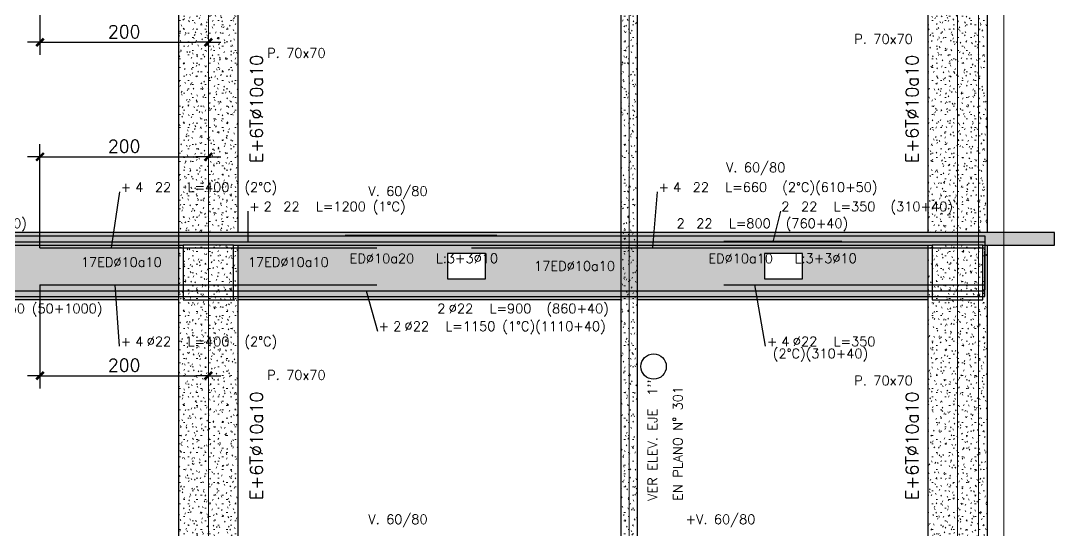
# Model space of a CAD drawing. Extents: x -9696 to 17719, y -11558 to 16829.
# Drawn here: x 1122 to 2350, y 2145 to 2750 of the extents above; entities that cross this region are included whole.
import ezdxf
from ezdxf.enums import TextEntityAlignment as Align

# ---------------------------------------------------------------- set-up
doc = ezdxf.new("R2010")
doc.units = 0
doc.header["$LTSCALE"] = 30
doc.header["$MEASUREMENT"] = 0
doc.linetypes.add("EJEE-E'$0$RLE-PROYECCION", pattern=[0.71438, 0.47625, -0.23813])
doc.layers.get('0').update_dxf_attribs({"linetype": 'CONTINUOUS'})
doc.layers.add("EJEE-E'$0$RLA-ACHURADO", color=30, linetype="EJEE-E'$0$RLE-PROYECCION", lineweight=15, transparency=0.7)
for name, color, linetype, lineweight in [("EJEE-E'$0$RLA-CONTORNO", 30, 'CONTINUOUS', 25), ("EJEE-E'$0$RLA-EJES", 1, 'CONTINUOUS', 9), ("EJEE-E'$0$RLA-TEXTOS-1", 9, 'CONTINUOUS', 9)]:
    doc.layers.add(name, color=color, linetype=linetype, lineweight=lineweight)
doc.layers.add("EJEE-E'$0$RLA-FE", color=7, linetype='CONTINUOUS')
doc.layers.add("EJEE-E'$0$RLA-TEXTOS-FE", color=9, linetype='CONTINUOUS')
doc.styles.add("EJEE-E'$0$RomanS", font='romans.shx', dxfattribs={"height": 11.25})
doc.dimstyles.new("EJEE-E'$0$ING50", dxfattribs={"dimscale": 50, "dimtxt": 0.27, "dimasz": 0.3, "dimexe": 0, "dimexo": 0, "dimgap": 0.1, "dimtad": 1, "dimdec": 1, "dimzin": 12, "dimdsep": 46, "dimtxsty": "EJEE-E'$0$RomanS", "dimblk": "EJEE-E'$0$TICK1", "dimblk1": "EJEE-E'$0$TICK1", "dimblk2": "EJEE-E'$0$TICK1", "dimcen": 0.09, "dimclrd": 2, "dimclre": 1, "dimclrt": 3, "dimadec": 0, "dimazin": 0, "dimtfac": 1, "dimtdec": 0, "dimtix": 1, "dimtmove": 2, "dimatfit": 3, "dimldrblk": "EJEE-E'$0$TICK1", "dimfxl": 0, "dimfxlon": 1, "dimtolj": 1, "dimtzin": 0, "dimarcsym": 0})
pattern_1 = [(0, (-370.998, -1130.43), (20.32, 5.08), [1.676, -13.564, 1.676, -13.564, -81.28]), (0, (-370.998, -1130.43), (20.32, 5.08), [-30.48, 1.676, -28.804, 1.676, -13.564, -35.56]), (0, (-370.998, -1130.43), (20.32, 5.08), [-76.2, 1.676, -8.484, 1.676, -23.724]), (120, (-363.378, -1127.89), (-14.559409, 15.057636), [1.676, -13.564, 1.676, -13.564, -81.28]), (120, (-363.378, -1127.89), (-14.559409, 15.057636), [-30.48, 1.676, -28.804, 1.676, -13.564, -35.56]), (120, (-363.378, -1127.89), (-14.559409, 15.057636), [-76.2, 1.676, -8.484, 1.676, -23.724]), (240, (-360.838, -1117.73), (-5.760591, -20.137636), [1.676, -13.564, 1.676, -13.564, -81.28]), (240, (-360.838, -1117.73), (-5.760591, -20.137636), [-30.48, 1.676, -28.804, 1.676, -13.564, -35.56]), (240, (-360.838, -1117.73), (-5.760591, -20.137636), [-76.2, 1.676, -8.484, 1.676, -23.724])]

# ---------------------------------------------------------------- blocks, each defined once
blk = doc.blocks.new('*U138')
at = {"layer": "EJEE-E'$0$RLA-FE"}
for p, q in [((0, -50), (0, 0)), ((0, 0), (1018.2, 0)), ((1018.2, 0), (1068.2, 0)), ((1068.2, 0), (1100, 0)), ((1100, 0), (1100, 0))]:
    blk.add_line(p, q, dxfattribs=at)
at = {"layer": "EJEE-E'$0$RLA-FE", "color": 3, "style": "EJEE-E'$0$RomanS", "flags": 8}
for tag, p in [('F=', (323.7, 9.3)), ('NUM', (338.1, 9.3))]:
    blk.add_attdef(tag, text='', height=11.2, dxfattribs=at).set_placement(p, align=Align.RIGHT)
at = {"layer": "EJEE-E'$0$RLA-FE", "color": 3, "style": "EJEE-E'$0$RomanS"}
for tag, p, flags in [('PHI', (342, 9.5), 14), ('DIAM', (351.9, 9.3), 12), ('MINUS', (373.9, 9.3), 13), ('MARK', (387.3, 9.3), 13), ('TEXTO_FE1', (390.6, 9.3), 8), ('TEXTO_FE2', (458.1, 9.3), 8), ('TIPO', (548.8, -75.8), 13), ('NVECES', (534.9, -94.7), 13), ('NUMFE', (538.9, -114.5), 13), ('CAPA', (547.1, -133.6), 13), ('DESPLAZA', (278.3, -151.6), 13), ('ESPACIO', (284.4, -170), 13), ('CANT', (298.2, -188.8), 13)]:
    blk.add_attdef(tag, p, '', height=11.2, dxfattribs=dict(at, flags=flags))
blk = doc.blocks.new('*U139')
at = {"layer": "EJEE-E'$0$RLA-FE"}
for p, q in [((0, 0), (0, 0)), ((0, 0), (678.2, 0)), ((678.2, 0), (728.2, 0)), ((728.2, 0), (760, 0)), ((760, 0), (760, -40))]:
    blk.add_line(p, q, dxfattribs=at)
at = {"layer": "EJEE-E'$0$RLA-FE", "color": 3, "style": "EJEE-E'$0$RomanS", "flags": 8}
for tag, p in [('F=', (389, 9.3)), ('NUM', (403.4, 9.3))]:
    blk.add_attdef(tag, text='', height=11.2, dxfattribs=at).set_placement(p, align=Align.RIGHT)
at = {"layer": "EJEE-E'$0$RLA-FE", "color": 3, "style": "EJEE-E'$0$RomanS"}
for tag, p, flags in [('PHI', (407.3, 9.5), 14), ('DIAM', (417.1, 9.3), 12), ('MINUS', (439.2, 9.3), 13), ('MARK', (452.6, 9.3), 13), ('TEXTO_FE1', (455.9, 9.3), 8), ('TEXTO_FE2', (523.4, 9.3), 8), ('TIPO', (378.8, -75.8), 13), ('NVECES', (364.9, -94.7), 13), ('NUMFE', (368.9, -114.5), 13), ('CAPA', (377.1, -133.6), 13), ('DESPLAZA', (278.3, -151.6), 13), ('ESPACIO', (284.4, -170), 13), ('CANT', (298.2, -188.8), 13)]:
    blk.add_attdef(tag, p, '', height=11.2, dxfattribs=dict(at, flags=flags))
blk = doc.blocks.new('*U36')
at = {"layer": "EJEE-E'$0$RLA-FE", "color": 6}
blk.add_line((0, 1), (180, 1), dxfattribs=at)
at = {"layer": "EJEE-E'$0$RLA-FE", "color": 3, "style": "EJEE-E'$0$RomanS", "flags": 8}
for tag, p in [('(', (75.6, 9.1)), ('EMP', (94.7, 9.1)), (')', (114, 9.1))]:
    blk.add_attdef(tag, text='', height=11.2, dxfattribs=at).set_placement(p, align=Align.CENTER)
blk = doc.blocks.new('*U79')
at = {"layer": "EJEE-E'$0$RLA-FE"}
for p, q in [((0, 0), (0, 0)), ((0, 0), (1118.2, 0)), ((1118.2, 0), (1168.2, 0)), ((1168.2, 0), (1200, 0)), ((1200, 0), (1200, 0))]:
    blk.add_line(p, q, dxfattribs=at)
at = {"layer": "EJEE-E'$0$RLA-FE", "color": 3, "style": "EJEE-E'$0$RomanS", "flags": 8}
for tag, p in [('F=', (508.4, 36.3)), ('NUM', (522.8, 36.3))]:
    blk.add_attdef(tag, text='', height=11.2, dxfattribs=at).set_placement(p, align=Align.RIGHT)
at = {"layer": "EJEE-E'$0$RLA-FE", "color": 3, "style": "EJEE-E'$0$RomanS"}
for tag, p, flags in [('PHI', (526.7, 36.5), 14), ('DIAM', (536.6, 36.3), 12), ('MINUS', (558.6, 36.3), 13), ('MARK', (572, 36.3), 13), ('TEXTO_FE1', (575.3, 36.3), 8), ('TEXTO_FE2', (642.8, 36.3), 8), ('TIPO', (598.8, -75.8), 13), ('NVECES', (584.9, -94.7), 13), ('NUMFE', (588.9, -114.5), 13), ('CAPA', (597.1, -133.6), 13), ('DESPLAZA', (278.3, -151.6), 13), ('ESPACIO', (284.4, -170), 13), ('CANT', (298.2, -188.8), 13)]:
    blk.add_attdef(tag, p, '', height=11.2, dxfattribs=dict(at, flags=flags))
blk = doc.blocks.new('*U80')
at = {"layer": "EJEE-E'$0$RLA-FE"}
for p, q in [((0, 0), (0, 0)), ((0, 0), (228.2, 0)), ((228.2, 0), (278.2, 0)), ((278.2, 0), (310, 0)), ((310, 0), (310, -40))]:
    blk.add_line(p, q, dxfattribs=at)
at = {"layer": "EJEE-E'$0$RLA-FE", "color": 3, "style": "EJEE-E'$0$RomanS", "flags": 8}
for tag, p in [('F=', (63.4, 36.3)), ('NUM', (77.8, 36.3))]:
    blk.add_attdef(tag, text='', height=11.2, dxfattribs=at).set_placement(p, align=Align.RIGHT)
at = {"layer": "EJEE-E'$0$RLA-FE", "color": 3, "style": "EJEE-E'$0$RomanS"}
for tag, p, flags in [('PHI', (81.7, 36.5), 14), ('DIAM', (91.6, 36.3), 12), ('MINUS', (113.6, 36.3), 13), ('MARK', (127, 36.3), 13), ('TEXTO_FE1', (130.3, 36.3), 8), ('TEXTO_FE2', (197.8, 36.3), 8), ('TIPO', (153.8, -75.8), 13), ('NVECES', (139.9, -94.7), 13), ('NUMFE', (143.9, -114.5), 13), ('CAPA', (152.1, -133.6), 13), ('DESPLAZA', (278.3, -151.6), 13), ('ESPACIO', (284.4, -170), 13), ('CANT', (298.2, -188.8), 13)]:
    blk.add_attdef(tag, p, '', height=11.2, dxfattribs=dict(at, flags=flags))
blk = doc.blocks.new('*U37')
at = {"layer": "EJEE-E'$0$RLA-FE", "color": 6}
blk.add_line((0, 1), (140, 1), dxfattribs=at)
at = {"layer": "EJEE-E'$0$RLA-FE", "color": 3, "style": "EJEE-E'$0$RomanS", "flags": 8}
for tag, p in [('(', (55.6, 9.1)), ('EMP', (74.7, 9.1)), (')', (94, 9.1))]:
    blk.add_attdef(tag, text='', height=11.2, dxfattribs=at).set_placement(p, align=Align.CENTER)
blk = doc.blocks.new('*U82')
at = {"layer": "EJEE-E'$0$RLA-FE"}
for p, q in [((0, 0), (0, 0)), ((0, 0), (318.2, 0)), ((318.2, 0), (368.2, 0)), ((368.2, 0), (400, 0)), ((400, 0), (400, 0))]:
    blk.add_line(p, q, dxfattribs=at)
at = {"layer": "EJEE-E'$0$RLA-FE", "color": 3, "style": "EJEE-E'$0$RomanS", "flags": 8}
for tag, p in [('F=', (108.4, 66.3)), ('NUM', (122.8, 66.3))]:
    blk.add_attdef(tag, text='', height=11.2, dxfattribs=at).set_placement(p, align=Align.RIGHT)
at = {"layer": "EJEE-E'$0$RLA-FE", "color": 3, "style": "EJEE-E'$0$RomanS"}
for tag, p, flags in [('PHI', (126.7, 66.5), 14), ('DIAM', (136.6, 66.3), 12), ('MINUS', (158.6, 66.3), 13), ('MARK', (172, 66.3), 13), ('TEXTO_FE1', (175.3, 66.3), 8), ('TEXTO_FE2', (242.8, 66.3), 8), ('TIPO', (198.8, -75.8), 13), ('NVECES', (184.9, -94.7), 13), ('NUMFE', (188.9, -114.5), 13), ('CAPA', (197.1, -133.6), 13), ('DESPLAZA', (278.3, -151.6), 13), ('ESPACIO', (284.4, -170), 13), ('CANT', (298.2, -188.8), 13)]:
    blk.add_attdef(tag, p, '', height=11.2, dxfattribs=dict(at, flags=flags))
blk = doc.blocks.new("EJEE-E'$0$TICK1")
at = {"color": 2}
for points in [[(0, 0), (-1, 0)], [(0, 0), (1, 0)]]:
    blk.add_lwpolyline(points, dxfattribs=at)
at = {"color": 2, "const_width": 0.2}
blk.add_lwpolyline([(-0.3, -0.3), (0.3, 0.3)], dxfattribs=at)
blk = doc.blocks.new('*D118')
at = {"layer": "EJEE-E'$0$RLA-FE", "color": 2, "lineweight": -2, "transparency": 16777216}
blk.add_line((-664.8, 85), (-494.8, 85), dxfattribs=at)
at = {"layer": "EJEE-E'$0$RLA-FE", "color": 2, "lineweight": -2, "transparency": 16777216, "xscale": 15, "yscale": 15, "zscale": 15, "rotation": 180}
blk.add_blockref("EJEE-E'$0$TICK1", (-679.8, 85), dxfattribs=at)
at = {"layer": "EJEE-E'$0$RLA-FE", "color": 2, "lineweight": -2, "transparency": 16777216, "xscale": 15, "yscale": 15, "zscale": 15}
blk.add_blockref("EJEE-E'$0$TICK1", (-479.8, 85), dxfattribs=at)
at = {"layer": "EJEE-E'$0$RLA-FE", "color": 3, "transparency": 16777216, "insert": (-579.8, 97.6), "char_height": 15, "attachment_point": 5, "style": "EJEE-E'$0$RomanS"}
blk.add_mtext('\\A1;200', dxfattribs=at)
blk = doc.blocks.new('*U140')
at = {"layer": "EJEE-E'$0$RLA-FE"}
for p, q in [((0, 0), (0, 0)), ((0, 0), (528.2, 0)), ((528.2, 0), (578.2, 0)), ((578.2, 0), (610, 0)), ((610, 0), (610, -50))]:
    blk.add_line(p, q, dxfattribs=at)
at = {"layer": "EJEE-E'$0$RLA-FE", "color": 3, "style": "EJEE-E'$0$RomanS", "flags": 8}
for tag, p in [('F=', (234.8, 66.3)), ('NUM', (249.2, 66.3))]:
    blk.add_attdef(tag, text='', height=11.2, dxfattribs=at).set_placement(p, align=Align.RIGHT)
at = {"layer": "EJEE-E'$0$RLA-FE", "color": 3, "style": "EJEE-E'$0$RomanS"}
for tag, p, flags in [('PHI', (253.1, 66.5), 14), ('DIAM', (262.9, 66.3), 12), ('MINUS', (285, 66.3), 13), ('MARK', (298.4, 66.3), 13), ('TEXTO_FE1', (301.7, 66.3), 8), ('TEXTO_FE2', (369.2, 66.3), 8), ('TIPO', (303.8, -75.8), 13), ('NVECES', (289.9, -94.7), 13), ('NUMFE', (293.9, -114.5), 13), ('CAPA', (302.1, -133.6), 13), ('DESPLAZA', (278.3, -151.6), 13), ('ESPACIO', (284.4, -170), 13), ('CANT', (298.2, -188.8), 13)]:
    blk.add_attdef(tag, p, '', height=11.2, dxfattribs=dict(at, flags=flags))
blk = doc.blocks.new('*U64')
at = {"layer": "EJEE-E'$0$RLA-FE"}
for p, q in [((0, 50), (0, 0)), ((5, 0), (923.2, 0)), ((923.2, 0), (973.2, 0)), ((973.2, 0), (1005, 0)), ((1000, 0), (1000, 0))]:
    blk.add_line(p, q, dxfattribs=at)
at = {"layer": "EJEE-E'$0$RLA-FE", "color": 3, "style": "EJEE-E'$0$RomanS", "flags": 8}
for tag, p in [('F=', (408.4, -19.9)), ('NUM', (422.8, -19.9))]:
    blk.add_attdef(tag, text='', height=11.2, dxfattribs=at).set_placement(p, align=Align.RIGHT)
at = {"layer": "EJEE-E'$0$RLA-FE", "color": 3, "style": "EJEE-E'$0$RomanS"}
for tag, p, flags in [('PHI', (431.7, -19.7), 12), ('DIAM', (436.6, -19.9), 12), ('MINUS', (458.6, -19.9), 13), ('MARK', (472, -19.9), 13), ('TEXTO_FE1', (475.3, -19.9), 8), ('TEXTO_FE2', (542.8, -19.9), 8), ('TIPO', (498.8, -57.9), 13), ('NVECES', (484.9, -76.9), 13), ('NUMFE', (488.9, -96.6), 13), ('CAPA', (497.1, -115.7), 13), ('DESPLAZA', (277.2, -134.2), 13), ('ESPACIO', (288.2, -152.5), 13), ('CANT', (302.1, -171.3), 13)]:
    blk.add_attdef(tag, p, '', height=11.2, dxfattribs=dict(at, flags=flags))
blk = doc.blocks.new('*U65')
at = {"layer": "EJEE-E'$0$RLA-FE"}
for p, q in [((0, 40), (0, 0)), ((0, 0), (628.2, 0)), ((628.2, 0), (678.2, 0)), ((678.2, 0), (710, 0)), ((710, 0), (710, 0))]:
    blk.add_line(p, q, dxfattribs=at)
at = {"layer": "EJEE-E'$0$RLA-FE", "color": 3, "style": "EJEE-E'$0$RomanS", "flags": 8}
for tag, p in [('F=', (263.4, -47.9)), ('NUM', (277.8, -47.9))]:
    blk.add_attdef(tag, text='', height=11.2, dxfattribs=at).set_placement(p, align=Align.RIGHT)
at = {"layer": "EJEE-E'$0$RLA-FE", "color": 3, "style": "EJEE-E'$0$RomanS"}
for tag, p, flags in [('PHI', (281.7, -47.7), 12), ('DIAM', (291.6, -47.9), 12), ('MINUS', (313.6, -47.9), 13), ('MARK', (327, -47.9), 13), ('TEXTO_FE1', (330.3, -47.9), 8), ('TEXTO_FE2', (397.8, -47.9), 8), ('TIPO', (353.8, -57.9), 13), ('NVECES', (339.9, -76.9), 13), ('NUMFE', (343.9, -96.6), 13), ('CAPA', (352.1, -115.7), 13), ('DESPLAZA', (277.2, -134.2), 13), ('ESPACIO', (283.2, -152.5), 13), ('CANT', (297.1, -171.3), 13)]:
    blk.add_attdef(tag, p, '', height=11.2, dxfattribs=dict(at, flags=flags))
blk = doc.blocks.new('*U133')
at = {"layer": "EJEE-E'$0$RLA-FE"}
for p, q in [((1110, 0), (1110, 40)), ((0, 0), (0, 0)), ((0, 0), (1028.2, 0)), ((1028.2, 0), (1078.2, 0)), ((1078.2, 0), (1110, 0))]:
    blk.add_line(p, q, dxfattribs=at)
at = {"layer": "EJEE-E'$0$RLA-FE", "color": 3, "style": "EJEE-E'$0$RomanS", "flags": 8}
for tag, p in [('F=', (402.3, -47.9)), ('NUM', (416.7, -47.9))]:
    blk.add_attdef(tag, text='', height=11.2, dxfattribs=at).set_placement(p, align=Align.RIGHT)
at = {"layer": "EJEE-E'$0$RLA-FE", "color": 3, "style": "EJEE-E'$0$RomanS"}
for tag, p, flags in [('PHI', (420.6, -47.7), 12), ('DIAM', (430.4, -47.9), 12), ('MINUS', (452.5, -47.9), 13), ('MARK', (465.8, -47.9), 13), ('TEXTO_FE1', (469.2, -47.9), 8), ('TEXTO_FE2', (536.7, -47.9), 8), ('TIPO', (553.8, -57.9), 13), ('NVECES', (539.9, -76.9), 13), ('NUMFE', (543.9, -96.6), 13), ('CAPA', (552.1, -115.7), 13), ('DESPLAZA', (277.2, -134.2), 13), ('ESPACIO', (283.2, -152.5), 13), ('CANT', (297.1, -171.3), 13)]:
    blk.add_attdef(tag, p, '', height=11.2, dxfattribs=dict(at, flags=flags))
blk = doc.blocks.new('*U134')
at = {"layer": "EJEE-E'$0$RLA-FE"}
for p, q in [((860, 0), (860, 40)), ((0, 0), (0, 0)), ((0, 0), (778.2, 0)), ((778.2, 0), (828.2, 0)), ((828.2, 0), (860, 0))]:
    blk.add_line(p, q, dxfattribs=at)
at = {"layer": "EJEE-E'$0$RLA-FE", "color": 3, "style": "EJEE-E'$0$RomanS", "flags": 8}
for tag, p in [('F=', (204.7, -19.9)), ('NUM', (219.1, -19.9))]:
    blk.add_attdef(tag, text='', height=11.2, dxfattribs=at).set_placement(p, align=Align.RIGHT)
at = {"layer": "EJEE-E'$0$RLA-FE", "color": 3, "style": "EJEE-E'$0$RomanS"}
for tag, p, flags in [('PHI', (223, -19.7), 12), ('DIAM', (232.9, -19.9), 12), ('MINUS', (254.9, -19.9), 13), ('MARK', (268.3, -19.9), 13), ('TEXTO_FE1', (271.6, -19.9), 8), ('TEXTO_FE2', (339.1, -19.9), 8), ('TIPO', (428.8, -57.9), 13), ('NVECES', (414.9, -76.9), 13), ('NUMFE', (418.9, -96.6), 13), ('CAPA', (427.1, -115.7), 13), ('DESPLAZA', (277.2, -134.2), 13), ('ESPACIO', (283.2, -152.5), 13), ('CANT', (297.1, -171.3), 13)]:
    blk.add_attdef(tag, p, '', height=11.2, dxfattribs=dict(at, flags=flags))
blk = doc.blocks.new('*U84')
at = {"layer": "EJEE-E'$0$RLA-FE"}
for p, q in [((0, 0), (0, 0)), ((0, 0), (318.2, 0)), ((318.2, 0), (368.2, 0)), ((368.2, 0), (400, 0)), ((400, 0), (400, 0))]:
    blk.add_line(p, q, dxfattribs=at)
at = {"layer": "EJEE-E'$0$RLA-FE", "color": 3, "style": "EJEE-E'$0$RomanS"}
for tag, p, flags in [('TIPO', (198.8, -57.9), 13), ('PHI', (126.7, -72.7), 12), ('DIAM', (136.6, -72.9), 12), ('MINUS', (158.6, -72.9), 13), ('MARK', (172, -72.9), 13), ('TEXTO_FE1', (175.3, -72.9), 8), ('NVECES', (184.9, -76.9), 13), ('TEXTO_FE2', (242.8, -72.9), 8), ('NUMFE', (188.9, -96.6), 13), ('CAPA', (197.1, -115.7), 13), ('DESPLAZA', (277.2, -134.2), 13), ('ESPACIO', (283.2, -152.5), 13), ('CANT', (297.1, -171.3), 13)]:
    blk.add_attdef(tag, p, '', height=11.2, dxfattribs=dict(at, flags=flags))
at = {"layer": "EJEE-E'$0$RLA-FE", "color": 3, "style": "EJEE-E'$0$RomanS", "flags": 8}
for tag, p in [('F=', (108.4, -72.9)), ('NUM', (122.8, -72.9))]:
    blk.add_attdef(tag, text='', height=11.2, dxfattribs=at).set_placement(p, align=Align.RIGHT)
blk = doc.blocks.new('*D121')
at = {"layer": "EJEE-E'$0$RLA-FE", "color": 2, "lineweight": -2, "transparency": 16777216}
blk.add_line((-664.8, -175), (-494.8, -175), dxfattribs=at)
at = {"layer": "EJEE-E'$0$RLA-FE", "color": 2, "lineweight": -2, "transparency": 16777216, "xscale": 15, "yscale": 15, "zscale": 15, "rotation": 180}
blk.add_blockref("EJEE-E'$0$TICK1", (-679.8, -175), dxfattribs=at)
at = {"layer": "EJEE-E'$0$RLA-FE", "color": 2, "lineweight": -2, "transparency": 16777216, "xscale": 15, "yscale": 15, "zscale": 15}
blk.add_blockref("EJEE-E'$0$TICK1", (-479.8, -175), dxfattribs=at)
at = {"layer": "EJEE-E'$0$RLA-FE", "color": 3, "transparency": 16777216, "insert": (-579.8, -162.4), "char_height": 15, "attachment_point": 5, "style": "EJEE-E'$0$RomanS"}
blk.add_mtext('\\A1;200', dxfattribs=at)
blk = doc.blocks.new('*U135')
at = {"layer": "EJEE-E'$0$RLA-FE"}
for p, q in [((310, 0), (310, 40)), ((0, 0), (0, 0)), ((0, 0), (228.2, 0)), ((228.2, 0), (278.2, 0)), ((278.2, 0), (310, 0))]:
    blk.add_line(p, q, dxfattribs=at)
at = {"layer": "EJEE-E'$0$RLA-FE", "color": 3, "style": "EJEE-E'$0$RomanS"}
for tag, p, flags in [('TIPO', (153.8, -57.9), 13), ('PHI', (81.7, -72.7), 12), ('DIAM', (91.6, -72.9), 12), ('MINUS', (113.6, -72.9), 13), ('MARK', (127, -72.9), 13), ('TEXTO_FE1', (130.3, -72.9), 8), ('NVECES', (139.9, -76.9), 13), ('TEXTO_FE2', (58.1, -87.3), 8), ('NUMFE', (143.9, -96.6), 13), ('CAPA', (152.1, -115.7), 13), ('DESPLAZA', (377.2, -134.2), 13), ('ESPACIO', (383.2, -152.5), 13), ('CANT', (397.1, -171.3), 13)]:
    blk.add_attdef(tag, p, '', height=11.2, dxfattribs=dict(at, flags=flags))
at = {"layer": "EJEE-E'$0$RLA-FE", "color": 3, "style": "EJEE-E'$0$RomanS", "flags": 8}
for tag, p in [('F=', (63.4, -72.9)), ('NUM', (77.8, -72.9))]:
    blk.add_attdef(tag, text='', height=11.2, dxfattribs=at).set_placement(p, align=Align.RIGHT)
blk = doc.blocks.new('*D122')
at = {"layer": "EJEE-E'$0$RLA-FE", "color": 2, "lineweight": -2, "transparency": 16777216}
blk.add_line((-664.8, 221), (-494.8, 221), dxfattribs=at)
at = {"layer": "EJEE-E'$0$RLA-FE", "color": 2, "lineweight": -2, "transparency": 16777216, "xscale": 15, "yscale": 15, "zscale": 15, "rotation": 180}
blk.add_blockref("EJEE-E'$0$TICK1", (-679.8, 221), dxfattribs=at)
at = {"layer": "EJEE-E'$0$RLA-FE", "color": 2, "lineweight": -2, "transparency": 16777216, "xscale": 15, "yscale": 15, "zscale": 15}
blk.add_blockref("EJEE-E'$0$TICK1", (-479.8, 221), dxfattribs=at)
at = {"layer": "EJEE-E'$0$RLA-FE", "color": 3, "transparency": 16777216, "insert": (-579.8, 233.6), "char_height": 15, "attachment_point": 5, "style": "EJEE-E'$0$RomanS"}
blk.add_mtext('\\A1;200', dxfattribs=at)
blk = doc.blocks.new("EJEE-E'")
at = {"layer": "EJEE-E'$0$RLA-ACHURADO"}
h = blk.add_hatch(dxfattribs=at)
h.set_pattern_fill('SAND - DENSE', color=256, style=0, pattern_type=2)
h.set_pattern_definition(pattern_1)
h.paths.add_polyline_path([(30.18, -5), (30.18, 391), (10.18, 391), (10.18, -5)], flags=0)
h = blk.add_hatch(dxfattribs=at)
h.set_pattern_fill('SAND - DENSE', color=256, style=0, pattern_type=2)
h.set_pattern_definition(pattern_1)
h.paths.add_polyline_path([(-514.82, -5), (-444.82, -5), (-444.82, 376), (-449.82, 376), (-449.82, 311), (-509.82, 311), (-509.82, 376), (-514.82, 376), (-514.82, 260.05)], flags=0)
h = blk.add_hatch(dxfattribs=at)
h.set_pattern_fill('SAND - DENSE', color=256, style=0, pattern_type=2)
h.set_pattern_definition(pattern_1)
h.paths.add_polyline_path([(445.2, -5), (445.2, 376), (440.2, 376), (440.2, 311), (380.2, 311), (380.2, 376), (375.2, 376), (375.2, -5)], flags=0)
h = blk.add_hatch(dxfattribs=at)
h.set_pattern_fill('SAND - DENSE', color=256, style=0, pattern_type=2)
h.set_pattern_definition(pattern_1)
h.paths.add_polyline_path([(61.61, -20), (525.18, -20), (525.18, -5), (-1239.82, -5), (-1239.82, -20), (-683.5, -20)], flags=0)
h = blk.add_hatch(dxfattribs=at)
h.set_pattern_fill('SAND - DENSE', color=256, style=0, pattern_type=2)
h.set_pattern_definition(pattern_1)
h.paths.add_polyline_path([(30.18, -401), (30.18, -5), (10.18, -5), (10.18, -401)], flags=0)
h = blk.add_hatch(dxfattribs=at)
h.set_pattern_fill('SAND - DENSE', color=256, style=0, pattern_type=2)
h.set_pattern_definition([(0, (-370.998, -2318.43), (20.32, 5.08), [1.676, -13.564, 1.676, -13.564, -81.28]), (0, (-370.998, -2318.43), (20.32, 5.08), [-30.48, 1.676, -28.804, 1.676, -13.564, -35.56]), (0, (-370.998, -2318.43), (20.32, 5.08), [-76.2, 1.676, -8.484, 1.676, -23.724]), (120, (-363.378, -2315.89), (-14.559409, 15.057636), [1.676, -13.564, 1.676, -13.564, -81.28]), (120, (-363.378, -2315.89), (-14.559409, 15.057636), [-30.48, 1.676, -28.804, 1.676, -13.564, -35.56]), (120, (-363.378, -2315.89), (-14.559409, 15.057636), [-76.2, 1.676, -8.484, 1.676, -23.724]), (240, (-360.838, -2305.73), (-5.760591, -20.137636), [1.676, -13.564, 1.676, -13.564, -81.28]), (240, (-360.838, -2305.73), (-5.760591, -20.137636), [-30.48, 1.676, -28.804, 1.676, -13.564, -35.56]), (240, (-360.838, -2305.73), (-5.760591, -20.137636), [-76.2, 1.676, -8.484, 1.676, -23.724])])
h.paths.add_polyline_path([(-973.99, -60), (-973.99, -30), (-928.99, -30), (-928.99, -60)])
h.paths.add_polyline_path([(-514.82, -85), (-514.82, -20), (-1169.82, -20), (-1169.82, -85)])
h.paths.add_polyline_path([(-710.65, -30), (-710.65, -60), (-755.65, -60), (-755.65, -30)])
h = blk.add_hatch(dxfattribs=at)
h.set_pattern_fill('SAND - DENSE', color=256, style=0, pattern_type=2)
h.set_pattern_definition(pattern_1)
h.paths.add_polyline_path([(-449.82, -401), (-444.82, -401), (-444.82, -20), (-449.82, -20), (-449.82, -85), (-509.82, -85), (-509.82, -20), (-514.82, -20), (-514.82, -401), (-509.82, -401)], flags=0)
h = blk.add_hatch(dxfattribs=at)
h.set_pattern_fill('SAND - DENSE', color=256, style=0, pattern_type=2)
h.set_pattern_definition(pattern_1)
h.paths.add_polyline_path([(-449.82, -85), (-449.82, -20), (-509.82, -20), (-509.82, -85)], flags=0)
h = blk.add_hatch(dxfattribs=at)
h.set_pattern_fill('SAND - DENSE', color=256, style=0, pattern_type=2)
h.set_pattern_definition([(0, (354.002, -2318.43), (20.32, 5.08), [1.676, -13.564, 1.676, -13.564, -81.28]), (0, (354.002, -2318.43), (20.32, 5.08), [-30.48, 1.676, -28.804, 1.676, -13.564, -35.56]), (0, (354.002, -2318.43), (20.32, 5.08), [-76.2, 1.676, -8.484, 1.676, -23.724]), (120, (361.622, -2315.89), (-14.559409, 15.057636), [1.676, -13.564, 1.676, -13.564, -81.28]), (120, (361.622, -2315.89), (-14.559409, 15.057636), [-30.48, 1.676, -28.804, 1.676, -13.564, -35.56]), (120, (361.622, -2315.89), (-14.559409, 15.057636), [-76.2, 1.676, -8.484, 1.676, -23.724]), (240, (364.162, -2305.73), (-5.760591, -20.137636), [1.676, -13.564, 1.676, -13.564, -81.28]), (240, (364.162, -2305.73), (-5.760591, -20.137636), [-30.48, 1.676, -28.804, 1.676, -13.564, -35.56]), (240, (364.162, -2305.73), (-5.760591, -20.137636), [-76.2, 1.676, -8.484, 1.676, -23.724])])
h.paths.add_polyline_path([(-150.65, -30), (-150.65, -60), (-195.65, -60), (-195.65, -30)], flags=16)
h.paths.add_polyline_path([(375.2, -85), (375.2, -20), (-444.82, -20), (-444.82, -85)])
h.paths.add_polyline_path([(181.02, -60), (181.02, -30), (226.02, -30), (226.02, -60)], flags=16)
h = blk.add_hatch(dxfattribs=at)
h.set_pattern_fill('SAND - DENSE', color=256, style=0, pattern_type=2)
h.set_pattern_definition(pattern_1)
h.paths.add_polyline_path([(440.2, -401), (445.2, -401), (445.18, -20), (440.2, -20), (440.2, -85), (380.2, -85), (380.2, -20), (375.2, -20), (375.2, -401), (425.18, -401)], flags=0)
h = blk.add_hatch(dxfattribs=at)
h.set_pattern_fill('SAND - DENSE', color=256, style=0, pattern_type=2)
h.set_pattern_definition(pattern_1)
h.paths.add_polyline_path([(440.2, -85), (440.2, -20), (380.2, -20), (380.2, -85)], flags=0)
at = {"layer": "EJEE-E'$0$RLA-CONTORNO"}
for p, q in [((10.18, 1183), (10.18, -401)), ((30.18, -401), (30.18, 1183)), ((-514.82, -5), (-514.82, 376)), ((-444.82, 376), (-444.82, -5)), ((375.2, -5), (375.2, 376)), ((445.2, 376), (445.2, -5)), ((525.18, -5), (-1239.82, -5)), ((-514.8, -20), (-514.8, -5)), ((525.18, -20), (525.18, -5)), ((-1174.8, -20), (-509.82, -20)), ((-514.82, -401), (-514.82, -20)), ((-509.82, -20), (-509.82, -85)), ((-449.82, -20), (-509.81, -20)), ((-449.82, -20), (380.2, -20)), ((-449.82, -85), (-449.82, -20)), ((-444.82, -20), (-444.82, -401)), ((375.2, -401), (375.2, -20)), ((380.2, -20), (380.2, -85)), ((440.2, -20), (380.21, -20)), ((440.2, -20), (525.18, -20)), ((440.2, -85), (440.2, -20)), ((445.2, -20), (445.2, -401)), ((-514.82, -85), (-1169.82, -85)), ((-509.82, -85), (-449.82, -85)), ((10.18, -85), (-444.82, -85)), ((375.2, -85), (30.18, -85)), ((380.2, -85), (440.2, -85))]:
    blk.add_line(p, q, dxfattribs=at)
for points in [[(-195.65, -60), (-150.65, -60), (-150.65, -30), (-195.65, -30)], [(181.02, -60), (226.02, -60), (226.02, -30), (181.02, -30)]]:
    blk.add_lwpolyline(points, close=True, dxfattribs=at)
at = {"layer": "EJEE-E'$0$RLA-EJES"}
for p, q in [((-479.82, -657.75), (-479.82, 1463)), ((20.18, -537.25), (20.18, 1463)), ((435.18, -996.18), (435.18, 1463)), ((410.2, -996.18), (410.2, 1444.22)), ((465.2, -996.18), (465.2, 1444.22))]:
    blk.add_line(p, q, dxfattribs=at)
at = {"layer": "EJEE-E'$0$RLA-FE", "color": 1}
for p, q in [((-679.82, 329), (-679.82, 206)), ((-679.82, -23), (-679.82, 100)), ((-679.82, -67), (-679.82, -190))]:
    blk.add_line(p, q, dxfattribs=at)
at = {"layer": "EJEE-E'$0$RLA-FE", "color": 2}
for p, q in [((-585.39, 43.32), (-595.37, -23)), ((53.46, 43.32), (47.81, -23)), ((-432.89, 20.32), (-432.89, -16)), ((199.71, 20.32), (190.9, -16)), ((-585.39, -139.89), (-590.64, -67)), ((182.13, -139.89), (169.43, -67)), ((-292.42, -74), (-279.05, -121.89))]:
    blk.add_line(p, q, dxfattribs=at)
at = {"layer": "EJEE-E'$0$RLA-TEXTOS-FE", "color": 2}
blk.add_circle((49.11, -164.08), 15.07, dxfattribs=at)
at = {"layer": "EJEE-E'$0$RLA-FE"}
ref = blk.add_blockref('*U82', (-679.82, -23), dxfattribs=at)
ref.add_attrib('DIAM', '22', (-543.22, 43.32), dxfattribs={"color": 3, "height": 11.25, "style": "EJEE-E'$0$RomanS"})
ref.add_attrib('NUM', '4', dxfattribs={"color": 3, "height": 11.25, "style": "EJEE-E'$0$RomanS"}).set_placement((-556.97, 43.32), align=Align.RIGHT)
ref.add_attrib('TEXTO_FE1', 'L=400', (-504.5, 43.32), dxfattribs={"color": 3, "height": 11.25, "style": "EJEE-E'$0$RomanS"})
ref.add_attrib('TEXTO_FE2', '(2°C)', (-436.98, 43.34), dxfattribs={"color": 3, "height": 11.25, "style": "EJEE-E'$0$RomanS"})
ref.add_attrib('F=', '+', dxfattribs={"color": 3, "height": 11.25, "style": "EJEE-E'$0$RomanS"}).set_placement((-571.38, 43.32), align=Align.RIGHT)
ref = blk.add_blockref('*U140', (-167.32, -23), dxfattribs=at)
ref.add_attrib('DIAM', '22', (95.63, 43.32), dxfattribs={"color": 3, "height": 11.25, "style": "EJEE-E'$0$RomanS"})
ref.add_attrib('NUM', '4', dxfattribs={"color": 3, "height": 11.25, "style": "EJEE-E'$0$RomanS"}).set_placement((81.88, 43.32), align=Align.RIGHT)
ref.add_attrib('TEXTO_FE1', 'L=660', (134.34, 43.32), dxfattribs={"color": 3, "height": 11.25, "style": "EJEE-E'$0$RomanS"})
ref.add_attrib('TEXTO_FE2', '(2°C)(610+50)', (201.86, 43.34), dxfattribs={"color": 3, "height": 11.25, "style": "EJEE-E'$0$RomanS"})
ref.add_attrib('F=', '+', dxfattribs={"color": 3, "height": 11.25, "style": "EJEE-E'$0$RomanS"}).set_placement((67.47, 43.32), align=Align.RIGHT)
ref = blk.add_blockref('*U79', (-927.32, -16), dxfattribs=at)
ref.add_attrib('DIAM', '22', (-390.72, 20.32), dxfattribs={"color": 3, "height": 11.25, "style": "EJEE-E'$0$RomanS"})
ref.add_attrib('NUM', '2', dxfattribs={"color": 3, "height": 11.25, "style": "EJEE-E'$0$RomanS"}).set_placement((-404.47, 20.32), align=Align.RIGHT)
ref.add_attrib('TEXTO_FE1', 'L=1200', (-352, 20.32), dxfattribs={"color": 3, "height": 11.25, "style": "EJEE-E'$0$RomanS"})
ref.add_attrib('TEXTO_FE2', '(1°C)', (-284.48, 20.34), dxfattribs={"color": 3, "height": 11.25, "style": "EJEE-E'$0$RomanS"})
ref.add_attrib('F=', '+', dxfattribs={"color": 3, "height": 11.25, "style": "EJEE-E'$0$RomanS"}).set_placement((-418.88, 20.32), align=Align.RIGHT)
ref = blk.add_blockref('*U80', (132.7, -16), dxfattribs=at)
ref.add_attrib('DIAM', '22', (224.3, 20.32), dxfattribs={"color": 3, "height": 11.25, "style": "EJEE-E'$0$RomanS"})
ref.add_attrib('NUM', '2', dxfattribs={"color": 3, "height": 11.25, "style": "EJEE-E'$0$RomanS"}).set_placement((210.55, 20.32), align=Align.RIGHT)
ref.add_attrib('TEXTO_FE1', 'L=350', (263.01, 20.32), dxfattribs={"color": 3, "height": 11.25, "style": "EJEE-E'$0$RomanS"})
ref.add_attrib('TEXTO_FE2', '(310+40)', (330.53, 20.34), dxfattribs={"color": 3, "height": 11.25, "style": "EJEE-E'$0$RomanS"})
ref = blk.add_blockref('*U138', (-1237.32, -9), dxfattribs=at)
ref.add_attrib('DIAM', '25', (-885.42, 0.32), dxfattribs={"color": 3, "height": 11.25, "style": "EJEE-E'$0$RomanS"})
ref.add_attrib('NUM', '2', dxfattribs={"color": 3, "height": 11.25, "style": "EJEE-E'$0$RomanS"}).set_placement((-899.17, 0.32), align=Align.RIGHT)
ref.add_attrib('TEXTO_FE1', 'L=1150', (-846.71, 0.32), dxfattribs={"color": 3, "height": 11.25, "style": "EJEE-E'$0$RomanS"})
ref.add_attrib('TEXTO_FE2', '(50+1100)', (-779.19, 0.34), dxfattribs={"color": 3, "height": 11.25, "style": "EJEE-E'$0$RomanS"})
ref = blk.add_blockref('*U139', (-317.3, -9), dxfattribs=at)
ref.add_attrib('DIAM', '22', (99.84, 0.32), dxfattribs={"color": 3, "height": 11.25, "style": "EJEE-E'$0$RomanS"})
ref.add_attrib('NUM', '2', dxfattribs={"color": 3, "height": 11.25, "style": "EJEE-E'$0$RomanS"}).set_placement((86.09, 0.32), align=Align.RIGHT)
ref.add_attrib('TEXTO_FE1', 'L=800', (138.56, 0.32), dxfattribs={"color": 3, "height": 11.25, "style": "EJEE-E'$0$RomanS"})
ref.add_attrib('TEXTO_FE2', '(760+40)', (206.08, 0.34), dxfattribs={"color": 3, "height": 11.25, "style": "EJEE-E'$0$RomanS"})
for name, p in [('*U36', (-317.3, -9)), ('*U37', (132.7, -16))]:
    blk.add_blockref(name, p, dxfattribs=at)
ref = blk.add_blockref('*U64', (-1237.32, -81), dxfattribs=at)
ref.add_attrib('DIAM', '22', (-795.72, -100.89), dxfattribs={"color": 3, "height": 11.25, "style": "EJEE-E'$0$RomanS"})
ref.add_attrib('NUM', '2', dxfattribs={"color": 3, "height": 11.25, "style": "EJEE-E'$0$RomanS"}).set_placement((-809.47, -100.89), align=Align.RIGHT)
ref.add_attrib('TEXTO_FE1', 'L=1050', (-757, -100.89), dxfattribs={"color": 3, "height": 11.25, "style": "EJEE-E'$0$RomanS"})
ref.add_attrib('TEXTO_FE2', '(50+1000)', (-689.48, -100.88), dxfattribs={"color": 3, "height": 11.25, "style": "EJEE-E'$0$RomanS"})
ref.add_attrib('PHI', '%%C', (-805.57, -100.68), dxfattribs={"color": 3, "height": 11.25, "style": "EJEE-E'$0$RomanS"})
ref = blk.add_blockref('*U65', (-1237.32, -74), dxfattribs=at)
ref.add_attrib('DIAM', '22', (-945.72, -121.89), dxfattribs={"color": 3, "height": 11.25, "style": "EJEE-E'$0$RomanS"})
ref.add_attrib('NUM', '2', dxfattribs={"color": 3, "height": 11.25, "style": "EJEE-E'$0$RomanS"}).set_placement((-959.47, -121.89), align=Align.RIGHT)
ref.add_attrib('TEXTO_FE1', 'L=750', (-907, -121.89), dxfattribs={"color": 3, "height": 11.25, "style": "EJEE-E'$0$RomanS"})
ref.add_attrib('TEXTO_FE2', '(1°C)(50+700)', (-839.48, -121.88), dxfattribs={"color": 3, "height": 11.25, "style": "EJEE-E'$0$RomanS"})
ref.add_attrib('PHI', '%%C', (-955.57, -121.68), dxfattribs={"color": 3, "height": 11.25, "style": "EJEE-E'$0$RomanS"})
ref.add_attrib('F=', '+', dxfattribs={"color": 3, "height": 11.25, "style": "EJEE-E'$0$RomanS"}).set_placement((-973.88, -121.89), align=Align.RIGHT)
ref = blk.add_blockref('*U133', (-667.32, -74), dxfattribs=at)
ref.add_attrib('DIAM', '22', (-236.88, -121.89), dxfattribs={"color": 3, "height": 11.25, "style": "EJEE-E'$0$RomanS"})
ref.add_attrib('NUM', '2', dxfattribs={"color": 3, "height": 11.25, "style": "EJEE-E'$0$RomanS"}).set_placement((-250.63, -121.89), align=Align.RIGHT)
ref.add_attrib('TEXTO_FE1', 'L=1150', (-198.17, -121.89), dxfattribs={"color": 3, "height": 11.25, "style": "EJEE-E'$0$RomanS"})
ref.add_attrib('TEXTO_FE2', '(1°C)(1110+40)', (-130.64, -121.88), dxfattribs={"color": 3, "height": 11.25, "style": "EJEE-E'$0$RomanS"})
ref.add_attrib('PHI', '%%C', (-246.73, -121.68), dxfattribs={"color": 3, "height": 11.25, "style": "EJEE-E'$0$RomanS"})
ref.add_attrib('F=', '+', dxfattribs={"color": 3, "height": 11.25, "style": "EJEE-E'$0$RomanS"}).set_placement((-265.04, -121.89), align=Align.RIGHT)
ref = blk.add_blockref('*U135', (132.7, -67), dxfattribs=at)
ref.add_attrib('DIAM', '22', (224.3, -139.89), dxfattribs={"color": 3, "height": 11.25, "style": "EJEE-E'$0$RomanS"})
ref.add_attrib('NUM', '4', dxfattribs={"color": 3, "height": 11.25, "style": "EJEE-E'$0$RomanS"}).set_placement((210.55, -139.89), align=Align.RIGHT)
ref.add_attrib('TEXTO_FE1', 'L=350', (263.01, -139.89), dxfattribs={"color": 3, "height": 11.25, "style": "EJEE-E'$0$RomanS"})
ref.add_attrib('TEXTO_FE2', '(2°C)(310+40)', (190.75, -154.29), dxfattribs={"color": 3, "height": 11.25, "style": "EJEE-E'$0$RomanS"})
ref.add_attrib('PHI', '%%C', (214.45, -139.68), dxfattribs={"color": 3, "height": 11.25, "style": "EJEE-E'$0$RomanS"})
ref.add_attrib('F=', '+', dxfattribs={"color": 3, "height": 11.25, "style": "EJEE-E'$0$RomanS"}).set_placement((196.14, -139.89), align=Align.RIGHT)
ref = blk.add_blockref('*U134', (-417.32, -81), dxfattribs=at)
ref.add_attrib('DIAM', '22', (-184.44, -100.89), dxfattribs={"color": 3, "height": 11.25, "style": "EJEE-E'$0$RomanS"})
ref.add_attrib('NUM', '2', dxfattribs={"color": 3, "height": 11.25, "style": "EJEE-E'$0$RomanS"}).set_placement((-198.19, -100.89), align=Align.RIGHT)
ref.add_attrib('TEXTO_FE1', 'L=900', (-145.73, -100.89), dxfattribs={"color": 3, "height": 11.25, "style": "EJEE-E'$0$RomanS"})
ref.add_attrib('TEXTO_FE2', '(860+40)', (-78.21, -100.88), dxfattribs={"color": 3, "height": 11.25, "style": "EJEE-E'$0$RomanS"})
ref.add_attrib('PHI', '%%C', (-194.3, -100.68), dxfattribs={"color": 3, "height": 11.25, "style": "EJEE-E'$0$RomanS"})
ref = blk.add_blockref('*U84', (-679.82, -67), dxfattribs=at)
ref.add_attrib('DIAM', '22', (-543.22, -139.89), dxfattribs={"color": 3, "height": 11.25, "style": "EJEE-E'$0$RomanS"})
ref.add_attrib('NUM', '4', dxfattribs={"color": 3, "height": 11.25, "style": "EJEE-E'$0$RomanS"}).set_placement((-556.97, -139.89), align=Align.RIGHT)
ref.add_attrib('TEXTO_FE1', 'L=400', (-504.5, -139.89), dxfattribs={"color": 3, "height": 11.25, "style": "EJEE-E'$0$RomanS"})
ref.add_attrib('TEXTO_FE2', '(2°C)', (-436.98, -139.88), dxfattribs={"color": 3, "height": 11.25, "style": "EJEE-E'$0$RomanS"})
ref.add_attrib('PHI', '%%C', (-553.07, -139.68), dxfattribs={"color": 3, "height": 11.25, "style": "EJEE-E'$0$RomanS"})
ref.add_attrib('F=', '+', dxfattribs={"color": 3, "height": 11.25, "style": "EJEE-E'$0$RomanS"}).set_placement((-571.38, -139.89), align=Align.RIGHT)
at = {"layer": "EJEE-E'$0$RLA-TEXTOS-1", "char_height": 11.25, "attachment_point": 5, "style": "EJEE-E'$0$RomanS"}
for s, insert, width, line_spacing_factor in [('P. 70x70', (322.32, 224.91), 129.8188, 0.983083), ('P. 70x70', (-375.25, 208.35), 129.8188, 0.983083), ('V. 60/80', (170.41, 70.55), 77.8962, 0.941778), ('V. 60/80', (-254.55, 42.23), 77.8962, 0.941778), ('P. 70x70', (-375.25, -174.13), 129.8188, 0.983083), ('P. 70x70', (322.32, -180.69), 129.8188, 0.983083), ('V. 60/80', (-254.55, -347.38), 77.8962, 0.941778), ('+V. 60/80', (128.53, -347.38), 137.2691, 0.941778)]:
    blk.add_mtext(s, dxfattribs=dict(at, insert=insert, width=width, line_spacing_factor=line_spacing_factor))
at = {"layer": "EJEE-E'$0$RLA-TEXTOS-FE", "color": 9, "style": "EJEE-E'$0$RomanS"}
for s, p in [('17ED%%C10a10', (-583.19, -45.7)), ('17ED%%C10a10', (-384.86, -45.7)), ('ED%%C10a20', (-273.6, -41.29)), ('L:3+3%%C10', (-172.55, -41.14)), ('ED%%C10a10', (152.53, -41.29)), ('L:3+3%%C10', (253.58, -41.14)), ('17ED%%C10a10', (-44.75, -50.31))]:
    blk.add_text(s, height=11.25, dxfattribs=at).set_placement(p, align=Align.CENTER)
for s, p in [("VER ELEV. EJE  1'' ", (53.42, -323.7)), ('EN PLANO N%%D 301', (83.42, -323.7))]:
    blk.add_text(s, height=11.25, rotation=90, dxfattribs=at).set_placement(p)
at = {"layer": "EJEE-E'$0$RLA-TEXTOS-FE", "char_height": 15, "width": 129.8188, "attachment_point": 2, "rotation": 90, "line_spacing_factor": 0.983083, "style": "EJEE-E'$0$RomanS"}
for insert in [(-430.03, 141.81), (348.65, 141.81), (-430.03, -258.19), (348.65, -258.19)]:
    blk.add_mtext('E+6T%%C10a10', dxfattribs=dict(at, insert=insert))
at = {"layer": "EJEE-E'$0$RLA-FE"}
for p1, p2, distance, picture, middle in [((-679.82, 329), (-479.82, 329), -108, '*D122', (-579.82, 233.57)), ((-679.82, -23), (-479.82, -23), 108, '*D118', (-579.82, 97.57)), ((-679.82, -67), (-479.82, -67), -108, '*D121', (-579.82, -162.43))]:
    dim = blk.add_aligned_dim(p1=p1, p2=p2, distance=distance, dimstyle="EJEE-E'$0$ING50", dxfattribs=at)
    dim.commit()
    dim.dimension.update_dxf_attribs({"geometry": picture, "text_midpoint": middle})

msp = doc.modelspace()

# ---------------------------------------------------------------- block references
msp.add_blockref("EJEE-E'", (1824.9, 2503.8))

doc.saveas('drawing.dxf')
